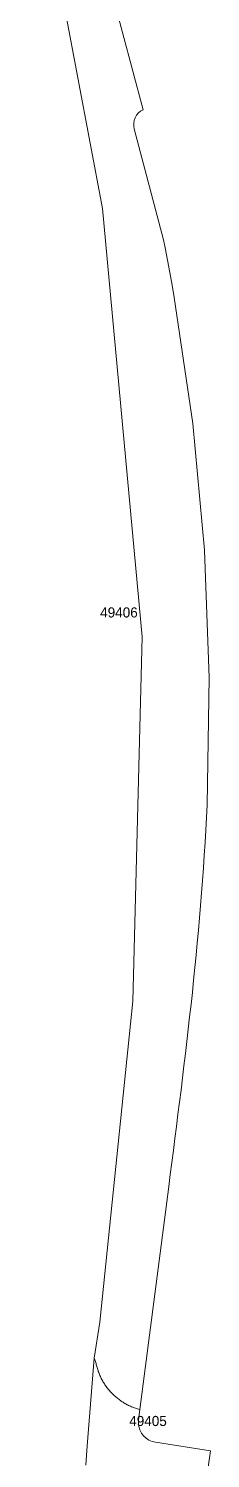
# Model space of a CAD drawing. Header units: metres. Extents: x 105313 to 106240, y 111784 to 118148.
# Drawn here: x 105957.9 to 105975.9, y 114928 to 115069.7 of the extents above; entities that cross this region are included whole.
import ezdxf
from ezdxf.enums import TextEntityAlignment as Align

# ---------------------------------------------------------------- set-up
doc = ezdxf.new("R2010")
doc.units = ezdxf.units.M
doc.layers.add('60-PREDIAL-COD', color=8, linetype='Continuous', lineweight=5)
doc.layers.add('60-PREDIAL-LOTE', color=42, linetype='CONTINUOUS', lineweight=13)

msp = doc.modelspace()

# ---------------------------------------------------------------- linework, layer by layer
at = {"layer": '60-PREDIAL-LOTE'}
for points in [[(105965.1247, 115076.9927), (105969.2139, 115061.6503), (105968.9715, 115061.5057), (105968.9671, 115061.5021), (105968.7571, 115061.3219), (105968.5775, 115061.1039), (105968.5745, 115061.0989), (105968.4377, 115060.8583), (105968.3425, 115060.5925), (105968.3415, 115060.5881), (105968.2937, 115060.3143), (105968.2937, 115060.0319), (105968.2943, 115060.0271), (105968.3417, 115059.7535), (105971.2361, 115048.7655), (105971.3949, 115047.9645), (105971.6325, 115046.7347), (105971.8643, 115045.5019), (105972.0905, 115044.2655), (105972.3075, 115043.0427), (105974.1413, 115030.5583), (105974.1429, 115030.5413), (105975.2943, 115017.9927), (105975.2955, 115017.9717), (105975.7635, 115005.3831), (105975.7635, 115005.3687), (105975.5471, 114992.7667), (105975.4889, 114991.5261), (105975.4233, 114990.2711), (105975.3515, 114989.0185), (105975.2737, 114987.7683), (105975.1901, 114986.5209), (105975.1011, 114985.2759), (105975.0067, 114984.0333), (105974.9073, 114982.7933), (105974.8029, 114981.5559), (105974.6943, 114980.3211), (105974.5809, 114979.0887), (105974.4637, 114977.8589), (105974.3427, 114976.6317), (105974.2179, 114975.4071), (105974.0897, 114974.1847), (105973.9583, 114972.9651), (105973.8239, 114971.7477), (105973.6869, 114970.5331), (105973.5471, 114969.3207), (105973.4053, 114968.1107), (105973.2611, 114966.9033), (105973.1153, 114965.6983), (105972.9679, 114964.4955), (105972.8189, 114963.2949), (105972.6689, 114962.0969), (105972.5171, 114960.8957), (105972.3653, 114959.7033), (105972.2131, 114958.5129), (105972.0605, 114957.3249), (105971.9075, 114956.1391), (105971.7549, 114954.9549), (105968.9005, 114932.8381), (105968.9005, 114932.8381), (105968.8482, 114932.8503), (105968.7545, 114932.8815), (105968.6529, 114932.9049), (105968.5514, 114932.9441), (105968.4498, 114932.9753), (105968.356, 114933.0065), (105968.2545, 114933.0456), (105968.1607, 114933.0846), (105968.067, 114933.1237), (105967.9654, 114933.1706), (105967.8717, 114933.2095), (105967.7779, 114933.2565), (105967.6842, 114933.3034), (105967.5904, 114933.3503), (105967.5044, 114933.405), (105967.4107, 114933.4518), (105967.317, 114933.5065), (105967.2309, 114933.5612), (105967.1451, 114933.6159), (105967.0592, 114933.6783), (105966.9732, 114933.7331), (105966.8873, 114933.7956), (105966.8014, 114933.8581), (105966.7153, 114933.9206), (105966.6373, 114933.9909), (105966.5592, 114934.0534), (105966.4811, 114934.1237), (105966.4029, 114934.194), (105966.3248, 114934.2643), (105966.2467, 114934.3347), (105966.1764, 114934.4128), (105966.0982, 114934.4831), (105966.0279, 114934.5612), (105965.9576, 114934.6393), (105965.8874, 114934.7175), (105965.8249, 114934.7956), (105965.7545, 114934.8737), (105965.692, 114934.9597), (105965.6295, 114935.0378), (105965.567, 114935.1237), (105965.5045, 114935.2097), (105965.442, 114935.2956), (105965.3873, 114935.3815), (105965.3326, 114935.4753), (105965.2779, 114935.5612), (105965.2233, 114935.655), (105965.1764, 114935.7409), (105965.1217, 114935.8347), (105965.0748, 114935.9284), (105965.028, 114936.0222), (105964.9889, 114936.1159), (105964.942, 114936.2097), (105964.9029, 114936.3112), (105964.8639, 114936.405), (105964.8248, 114936.4987), (105964.7858, 114936.6003), (105964.7545, 114936.7018), (105964.7233, 114936.7956), (105964.692, 114936.8972), (105964.6608, 114936.9987), (105964.6296, 114937.1003), (105964.6061, 114937.2018), (105964.5827, 114937.3034), (105964.5592, 114937.405), (105964.5358, 114937.5065), (105964.5203, 114937.6081), (105964.39, 114937.9373), (105964.3873, 114937.944), (105964.9264, 114941.4987), (105968.2158, 114973.3267), (105969.1224, 115009.4282), (105965.2099, 115051.8429), (105957.8898, 115090.7331)], [(105963.5404, 114927.3236), (105963.6948, 114929.2579), (105964.3873, 114937.944), (105964.39, 114937.9373), (105964.5203, 114937.6081), (105964.5358, 114937.5065), (105964.5592, 114937.405), (105964.5827, 114937.3034), (105964.6061, 114937.2018), (105964.6296, 114937.1003), (105964.6608, 114936.9987), (105964.692, 114936.8972), (105964.7233, 114936.7956), (105964.7545, 114936.7018), (105964.7858, 114936.6003), (105964.8248, 114936.4987), (105964.8639, 114936.405), (105964.9029, 114936.3112), (105964.942, 114936.2097), (105964.9889, 114936.1159), (105965.028, 114936.0222), (105965.0748, 114935.9284), (105965.1217, 114935.8347), (105965.1764, 114935.7409), (105965.2233, 114935.655), (105965.2779, 114935.5612), (105965.3326, 114935.4753), (105965.3873, 114935.3815), (105965.442, 114935.2956), (105965.5045, 114935.2097), (105965.567, 114935.1237), (105965.6295, 114935.0378), (105965.692, 114934.9597), (105965.7545, 114934.8737), (105965.8249, 114934.7956), (105965.8874, 114934.7175), (105965.9576, 114934.6393), (105966.0279, 114934.5612), (105966.0982, 114934.4831), (105966.1764, 114934.4128), (105966.2467, 114934.3347), (105966.3248, 114934.2643), (105966.4029, 114934.194), (105966.4811, 114934.1237), (105966.5592, 114934.0534), (105966.6373, 114933.9909), (105966.7153, 114933.9206), (105966.8014, 114933.8581), (105966.8873, 114933.7956), (105966.9732, 114933.7331), (105967.0592, 114933.6783), (105967.1451, 114933.6159), (105967.2309, 114933.5612), (105967.317, 114933.5065), (105967.4107, 114933.4518), (105967.5044, 114933.405), (105967.5904, 114933.3503), (105967.6842, 114933.3034), (105967.7779, 114933.2565), (105967.8717, 114933.2095), (105967.9654, 114933.1706), (105968.067, 114933.1237), (105968.1607, 114933.0846), (105968.2545, 114933.0456), (105968.356, 114933.0065), (105968.4498, 114932.9753), (105968.5514, 114932.9441), (105968.6529, 114932.9049), (105968.7545, 114932.8815), (105968.8482, 114932.8503), (105968.9005, 114932.8381), (105968.7704, 114931.8309), (105968.7559, 114931.4883), (105968.8001, 114931.1481), (105968.9017, 114930.8205), (105969.0579, 114930.5152), (105969.2639, 114930.2409), (105969.5138, 114930.0059), (105969.8001, 114929.8171), (105970.1145, 114929.68), (105970.4477, 114929.5986), (105975.8731, 114928.7576), (105975.43, 114925.5034)]]:
    msp.add_lwpolyline(points, dxfattribs=at)

# ---------------------------------------------------------------- texts
at = {"layer": '60-PREDIAL-COD'}
for s, p in [('49406', (105966.8267, 115011.8309)), ('49405', (105969.704, 114931.709))]:
    msp.add_text(s, height=1, dxfattribs=at).set_placement(p, align=Align.MIDDLE_CENTER)

doc.saveas('drawing.dxf')
